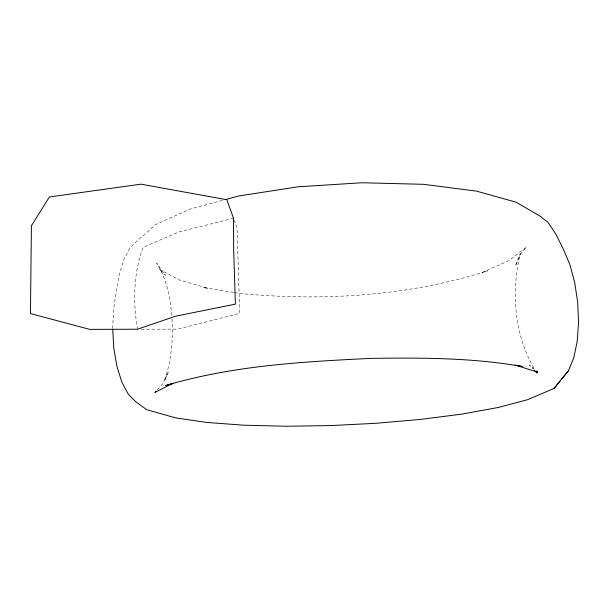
<?xml version="1.0" encoding="UTF-8"?>
<svg xmlns="http://www.w3.org/2000/svg" width="609" height="609" viewBox="0 0 609 609"><rect width="100%" height="100%" fill="white"/><g stroke="black" fill="none" stroke-linecap="round" stroke-linejoin="round"><path stroke-width="0.46" stroke-dasharray="3.04 2.28" d="M112.665 328.502L113.586 309.067L118.938 275.595L123.718 259.807L129.968 247.924L137.246 240.684L155.797 224.47L190.221 209.024L222.704 200.308M157.358 389.775L162.253 384.5L168.434 371.932L164.552 380.724C171.373 360.201 173.595 338.261 171.768 316.749M233.506 218.212L178.582 232.067L143.184 247.284C133.257 273.228 133.067 302.117 137.436 329.241M141.197 329.233L177.828 329.119L239.664 313.391L237.099 228.192L234.404 220.709M233.513 292.427L203.269 287.463L208.05 288.384L179.153 279.912L158.873 268.965L165.481 275.382L156.658 263.088C166.554 278.808 170.52 297.497 171.708 315.827M234.427 292.579L239.923 293.477C322.747 301.303 407.878 296.355 487.436 270.883L482.435 272.39L509.185 260.5L526.526 247.102L520.322 254.41L515.42 265.966L520.269 253.458C511.096 291.673 514.095 335.011 534.588 369.138M534.268 369.145L529.457 364.928L533.278 369.016"/><path stroke-width="0.91" d="M561.567 379.194L568.425 370.767L573.769 357.81L577.218 341.246L578.55 322.283L577.682 302.254L574.713 282.568L569.857 264.557L563.462 249.416L555.72 233.864L548.146 222.551L540.023 216.104L516.105 202.18L476.444 191.119L423.476 184.306L361.906 182.761L298.121 186.803L238.941 195.946L225.414 199.577M112.718 329.431L113.792 348.021L116.905 366.291L121.815 382.01L128.187 394.053L135.571 401.544L146.594 409.644L175.552 417.873L206.39 422.41L243.92 425.196L285.994 426.239L330.664 425.584L376.088 423.285L420.461 419.418L461.888 414.097L498.307 407.474L527.417 399.755L554 388.458L560.303 380.724M554 388.458L568.425 370.767M156.132 391.092L154.907 392.417L173.222 383.221M172.385 383.487L165.678 385.573C231.999 365.666 301.744 361.792 370.508 358.389C421.321 357.673 472.462 357.673 522.659 366.572L518.381 365.697M514.955 364.997L537.709 372.16L536.331 370.957M534.55 370.379L537.1 373.104L536.095 371.52M233.506 218.212L233.658 249.66L235.401 304.157L175.735 316.155L137.444 329.233L89.805 329.393L30.45 313.566L31.417 225.802L49.39 196.958L140.983 184.169L226.852 199.752L233.506 218.212"/></g></svg>
